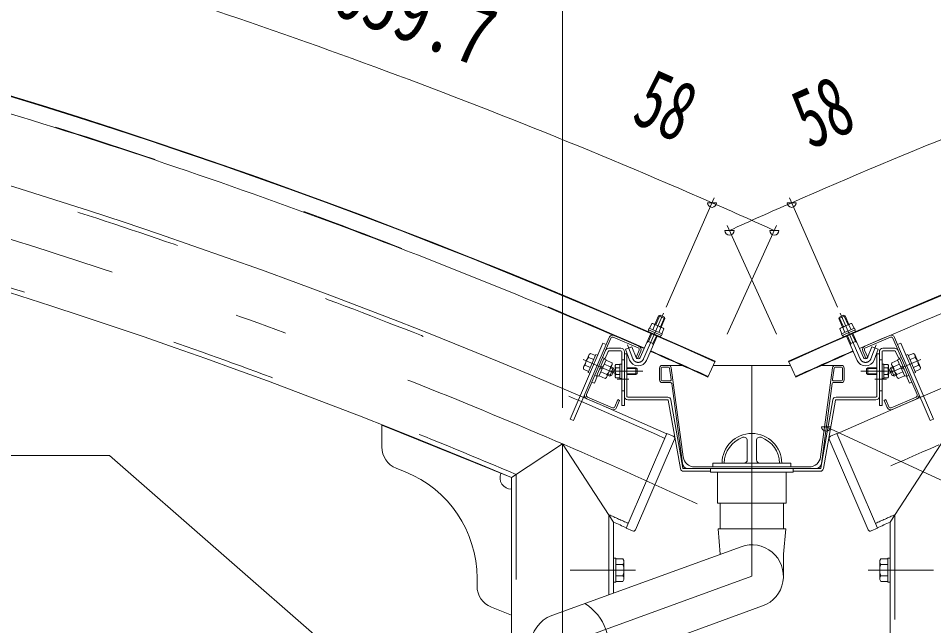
# Model space of a CAD drawing. Units: millimetres, scale not verified. Extents: x -34086 to 34091, y -14700 to 14700.
# Drawn here: x 21678 to 24470, y 8993 to 10847 of the extents above; entities that cross this region are included whole.
import ezdxf
from ezdxf.enums import TextEntityAlignment as Align

# ---------------------------------------------------------------- set-up
doc = ezdxf.new("R2010")
doc.units = ezdxf.units.MM
doc.header["$LTSCALE"] = 80
doc.linetypes.add('USER2', pattern=[10, 4, -6])
doc.linetypes.add('USER3', pattern=[24, 12, -5, 2, -5])
for name, color, linetype, lineweight in [('0-6_2-02BOLD', 7, 'Continuous', 18), ('0-7_2-12HIDDEN', 3, 'USER2', 18), ('0-8_2-22CENTER', 3, 'USER3', 18), ('0-9_2-42THIN', 4, 'Continuous', 18), ('0-A_2-52DIM', 3, 'Continuous', 18)]:
    doc.layers.add(name, color=color, linetype=linetype, lineweight=lineweight)
doc.styles.add('ＭＳ ゴシック', font='')
doc.styles.get('ＭＳ ゴシック').set_extended_font_data('MS Gothic')

msp = doc.modelspace()

# ---------------------------------------------------------------- linework, layer by layer
at = {"layer": '0-6_2-02BOLD'}
for p, q in [((23613.81, 9915.36), (23645.21, 9901.58)), ((23619.89, 9912.69), (23631.35, 9938.81)), ((23650.58, 9930.37), (23631.35, 9938.81)), ((24180.91, 9930.37), (24200.14, 9938.81)), ((24217.69, 9915.36), (24186.28, 9901.58)), ((24211.6, 9912.69), (24200.14, 9938.81)), ((23575.43, 9811.32), (23607.8, 9885.12)), ((23602.45, 9901.23), (23642.51, 9883.65)), ((23619.55, 9910.91), (23613.23, 9896.5)), ((23638.05, 9902.79), (23631.73, 9888.38)), ((23647.31, 9898.73), (23640.99, 9884.33)), ((23645.21, 9901.58), (23647.31, 9898.73)), ((24186.28, 9901.58), (24184.19, 9898.73)), ((24184.19, 9898.73), (24190.51, 9884.33)), ((24231.16, 9896.42), (24191.09, 9878.85)), ((24193.45, 9902.79), (24199.77, 9888.38)), ((24231.88, 9890.62), (24194.87, 9874.39)), ((24211.95, 9910.91), (24218.27, 9896.5)), ((24256.07, 9811.32), (24223.69, 9885.12)), ((24229.05, 9901.23), (24231.16, 9896.42)), ((24229.63, 9895.75), (24231.88, 9890.62)), ((23480.58, 9872.82), (23371.52, 9619.51)), ((23485.73, 9870.61), (23411.54, 9698.3)), ((23493.09, 9873.54), (23568.95, 9840.88)), ((23495.3, 9878.68), (23571.17, 9846.02)), ((23594.66, 9802.89), (23627.03, 9876.68)), ((23597.44, 9861.49), (23616.67, 9853.05)), ((23638.87, 9879.52), (23636.63, 9874.39)), ((23642.51, 9883.65), (23640.4, 9878.85)), ((24192.62, 9879.52), (24194.87, 9874.39)), ((24236.83, 9802.89), (24204.47, 9876.68)), ((24234.06, 9861.49), (24214.83, 9853.05)), ((24336.2, 9878.68), (24260.33, 9846.02)), ((24338.41, 9873.54), (24262.55, 9840.88)), ((24345.78, 9870.61), (24419.96, 9698.3)), ((24350.92, 9872.82), (24459.98, 9619.51)), ((23477.14, 9830.32), (23466.82, 9806.35)), ((23479.39, 9839.85), (23516.24, 9839.85)), ((23479.39, 9831.8), (23516.24, 9831.8)), ((23518.69, 9829.35), (23518.69, 9664.85)), ((23526.74, 9664.85), (23526.74, 9829.35)), ((23542.94, 9803.95), (23530.21, 9836.56)), ((23577.03, 9831.3), (23567.61, 9809.44)), ((24254.47, 9831.3), (24263.89, 9809.44)), ((24259.62, 9833.52), (24269.03, 9811.66)), ((24288.56, 9803.95), (24301.29, 9836.56)), ((24304.75, 9664.85), (24304.75, 9829.35)), ((24312.8, 9829.35), (24312.8, 9664.85)), ((24352.1, 9839.85), (24315.25, 9839.85)), ((24352.1, 9831.8), (24315.25, 9831.8)), ((24354.35, 9830.32), (24364.67, 9806.35)), ((24360.33, 9850.97), (24370.62, 9855.4)), ((24370.62, 9855.4), (24470.27, 9623.93)), ((23439.83, 9820.64), (23416.29, 9765.99)), ((23417.81, 9812.03), (23433.25, 9805.38)), ((23419.1, 9821.18), (23423.01, 9824.09)), ((23423.01, 9824.09), (23438.45, 9817.45)), ((23439.83, 9820.64), (23444.97, 9818.43)), ((23465.54, 9809.57), (23442.01, 9754.92)), ((23465.54, 9809.57), (23460.4, 9811.78)), ((23534.79, 9822.35), (23526.74, 9822.35)), ((23534.79, 9692.97), (23534.79, 9822.35)), ((24269.03, 9811.66), (24263.89, 9809.44)), ((24296.7, 9692.97), (24296.7, 9822.35)), ((24296.7, 9822.35), (24304.75, 9822.35)), ((24342.25, 9795.57), (24360.9, 9803.6)), ((24365.96, 9809.57), (24371.1, 9811.78)), ((24365.96, 9809.57), (24389.49, 9754.92)), ((24391.67, 9820.64), (24386.53, 9818.43)), ((24391.67, 9820.64), (24415.2, 9765.99)), ((24408.49, 9824.09), (24393.05, 9817.45)), ((24413.69, 9812.03), (24398.25, 9805.38)), ((24412.4, 9821.18), (24408.49, 9824.09)), ((23407.42, 9787.9), (23422.86, 9781.25)), ((23460.21, 9779.47), (23451.01, 9775.81)), ((23453.78, 9782.24), (23462.97, 9785.91)), ((23484.06, 9783.5), (23465.4, 9791.54)), ((23489.82, 9790.73), (23472.39, 9750.23)), ((23493.07, 9780.57), (23486.64, 9783.34)), ((23488.89, 9757.6), (23495.81, 9773.67)), ((23493.07, 9780.57), (23495.81, 9773.67)), ((23499.09, 9787), (23500.86, 9790.05)), ((23500.86, 9790.05), (23513.09, 9790.05)), ((23500.86, 9779.95), (23513.09, 9779.95)), ((23513.09, 9791.72), (23513.09, 9747.97)), ((23513.09, 9791.72), (23518.69, 9791.72)), ((23562.09, 9780.35), (23534.79, 9780.35)), ((23562.09, 9780.34), (23565.59, 9776.85)), ((23562.09, 9780.34), (23562.09, 9759.35)), ((23565.59, 9762.85), (23565.59, 9776.85)), ((23633.99, 9743.72), (23633.99, 9778.72)), ((23639.24, 9743.72), (23639.24, 9778.72)), ((23703.13, 9787.47), (23642.74, 9787.47)), ((23661.34, 9782.22), (23642.74, 9782.22)), ((23669.48, 9744.19), (23664.8, 9779.19)), ((23706.29, 9508.09), (23670.01, 9779.88)), ((23803.52, 9799.92), (23781.89, 9752.09)), ((23797.89, 9787.47), (24033.61, 9787.47)), ((24027.98, 9799.92), (24049.61, 9752.09)), ((24125.2, 9508.09), (24161.48, 9779.88)), ((24128.36, 9787.47), (24188.74, 9787.47)), ((24162.01, 9744.19), (24166.68, 9779.19)), ((24170.16, 9782.22), (24188.74, 9782.22)), ((24192.24, 9743.72), (24192.24, 9778.72)), ((24197.49, 9743.72), (24197.49, 9778.72)), ((24269.4, 9780.34), (24265.9, 9776.85)), ((24265.9, 9762.85), (24265.9, 9776.85)), ((24269.4, 9780.35), (24296.7, 9780.35)), ((24269.4, 9780.34), (24269.4, 9759.35)), ((24318.4, 9791.72), (24312.8, 9791.72)), ((24330.63, 9779.95), (24318.4, 9779.95)), ((24332.4, 9787), (24332.4, 9752.7)), ((24338.43, 9780.57), (24335.68, 9773.67)), ((24342.61, 9757.6), (24335.68, 9773.67)), ((24338.43, 9780.57), (24344.86, 9783.34)), ((24341.68, 9790.73), (24342.25, 9795.57)), ((24347.44, 9783.5), (24366.09, 9791.54)), ((24377.72, 9782.24), (24368.52, 9785.91)), ((24371.29, 9779.47), (24380.49, 9775.81)), ((24424.07, 9787.9), (24408.63, 9781.25)), ((23416.29, 9765.99), (23421.44, 9763.78)), ((23445.23, 9756.2), (23435.27, 9733.05)), ((23442.01, 9754.92), (23436.87, 9757.13)), ((23442.98, 9757.17), (23449.41, 9754.4)), ((23473.67, 9759.38), (23455.01, 9767.41)), ((23488.89, 9757.6), (23482, 9754.85)), ((23500.86, 9759.74), (23513.09, 9759.74)), ((23513.09, 9747.97), (23518.69, 9747.97)), ((24330.63, 9759.74), (24318.4, 9759.74)), ((24330.63, 9749.64), (24318.4, 9749.64)), ((24332.4, 9752.7), (24330.63, 9749.64)), ((24342.61, 9757.6), (24349.5, 9754.85)), ((24357.83, 9759.38), (24376.48, 9767.41)), ((24388.52, 9757.17), (24382.09, 9754.4)), ((24386.26, 9756.2), (24396.22, 9733.05)), ((24389.49, 9754.92), (24394.63, 9757.13)), ((24415.2, 9765.99), (24410.06, 9763.78)), ((23427.87, 9736.24), (23435.27, 9733.05)), ((23666.01, 9740.22), (23642.74, 9740.22)), ((23642.74, 9734.97), (23667.64, 9734.97)), ((23703.72, 9487.66), (23671.11, 9731.93)), ((24127.77, 9487.66), (24160.38, 9731.93)), ((24188.74, 9734.97), (24163.85, 9734.97)), ((24165.48, 9740.22), (24188.74, 9740.22)), ((24403.61, 9736.24), (24396.22, 9733.05)), ((23414.47, 9690.95), (23490.34, 9658.28)), ((23537.24, 9690.52), (23659.07, 9690.52)), ((24294.25, 9690.52), (24172.41, 9690.52)), ((24417.03, 9690.95), (24341.16, 9658.28)), ((23412.25, 9685.8), (23488.12, 9653.14)), ((23507.11, 9683.07), (23497.7, 9661.21)), ((23512.25, 9680.85), (23502.84, 9658.99)), ((23507.11, 9683.07), (23512.25, 9680.85)), ((23526.74, 9664.85), (23518.69, 9664.85)), ((23537.24, 9682.47), (23659.07, 9682.47)), ((23697.56, 9472.52), (23660.8, 9681.03)), ((23668.72, 9682.42), (23705.49, 9473.92)), ((24162.76, 9682.42), (24126, 9473.92)), ((24133.93, 9472.52), (24170.69, 9681.03)), ((24294.25, 9682.47), (24172.41, 9682.47)), ((24304.75, 9664.85), (24312.8, 9664.85)), ((24324.39, 9683.07), (24319.25, 9680.85)), ((24319.25, 9680.85), (24328.66, 9658.99)), ((24324.39, 9683.07), (24333.8, 9661.21)), ((24419.25, 9685.8), (24343.38, 9653.14)), ((24470.27, 9623.93), (24459.98, 9619.51)), ((22787.11, 9604.7), (23182.32, 9444.93)), ((22787.11, 9604.7), (22787.11, 9538.65)), ((23656.82, 9579.82), (23532.28, 9290.48)), ((23656.82, 9579.82), (23676.11, 9571.52)), ((24174.68, 9579.82), (24155.39, 9571.52)), ((24174.68, 9579.82), (24299.21, 9290.48)), ((23679.77, 9562.32), (23560.77, 9285.84)), ((23901.75, 9499.42), (23901.75, 9558.21)), ((23929.75, 9499.42), (23929.75, 9558.21)), ((24151.73, 9562.32), (24270.72, 9285.84)), ((23338.25, 9547.9), (23182.32, 9444.93)), ((23494.17, 9309.27), (23338.25, 9547.9)), ((24337.33, 9309.27), (24493.25, 9547.9)), ((22830.88, 9473.76), (22858.5, 9462.59)), ((23707.21, 9472.47), (24124.28, 9472.47)), ((23740.98, 9477.72), (24090.51, 9477.72)), ((23789.74, 9472.47), (23789.74, 9461.97)), ((23796.75, 9488.92), (23796.75, 9478.42)), ((24041.74, 9472.47), (24041.74, 9461.97)), ((23182.32, 9444.93), (23182.32, 8553.9)), ((23707.21, 9464.42), (23789.74, 9464.42)), ((23789.74, 9461.97), (24041.74, 9461.97)), ((23810.75, 9461.97), (23810.75, 9367.47)), ((24020.75, 9461.97), (24020.75, 9367.47)), ((24041.74, 9464.42), (24124.28, 9464.42)), ((23810.75, 9367.47), (24020.75, 9367.47)), ((23819.48, 9367.47), (23819.48, 9288.31)), ((24012, 9367.47), (24012, 9288.31)), ((23494.17, 9309.27), (23494.17, 9092.88)), ((24337.33, 9309.27), (24337.33, 7878.4)), ((23532.28, 9290.48), (23551.58, 9282.18)), ((23812.49, 9288.31), (24018.99, 9288.31)), ((23812.49, 9288.31), (23819.5, 9211.31)), ((24299.21, 9290.48), (24279.92, 9282.18)), ((23305.33, 9024.14), (23882.83, 9234.36)), ((23501.17, 9199.65), (23494.17, 9199.65)), ((23501.17, 9199.65), (23501.17, 9126.15)), ((23522.51, 9197.26), (23501.17, 9197.26)), ((23525.67, 9191.78), (23522.51, 9197.26)), ((24305.83, 9191.78), (24308.99, 9197.26)), ((24305.83, 9191.78), (24305.83, 9134.03)), ((24308.99, 9197.26), (24330.32, 9197.26)), ((24330.32, 9199.65), (24337.33, 9199.65)), ((23522.51, 9180.08), (23501.17, 9180.08)), ((24308.99, 9180.08), (24330.32, 9180.08)), ((23077.32, 9138.1), (23077.32, 9114.58)), ((23522.51, 9145.72), (23501.17, 9145.72)), ((24305.83, 9134.03), (24308.99, 9128.55)), ((24308.99, 9145.72), (24330.32, 9145.72)), ((23501.17, 9126.15), (23494.17, 9126.15)), ((24308.99, 9128.55), (24330.32, 9128.55)), ((23121.09, 9049.69), (23182.32, 9024.93)), ((23434.48, 8866.34), (23948.68, 9053.47))]:
    msp.add_line(p, q, dxfattribs=at)
for points in [[(23613.81, 9915.36), (23610.3, 9914.97), (23603.97, 9900.56)], [(23639.13, 9904.25), (23650.58, 9930.37), (23648.79, 9934.98), (23635.96, 9940.61), (23631.35, 9938.81)], [(24192.37, 9904.25), (24180.91, 9930.37), (24182.71, 9934.98), (24195.53, 9940.61), (24200.14, 9938.81)], [(24217.69, 9915.36), (24221.2, 9914.97), (24227.52, 9900.56)], [(23601.86, 9895.75), (23599.62, 9890.62), (23636.63, 9874.39)], [(23602.45, 9901.23), (23600.34, 9896.42), (23640.4, 9878.85)], [(24229.05, 9901.23), (24188.99, 9883.65), (24191.09, 9878.85)], [(23471.17, 9850.97), (23460.88, 9855.4), (23361.23, 9623.93), (23371.52, 9619.51)], [(23562.49, 9811.59), (23549.78, 9844.19), (23530.21, 9836.56)], [(23571.88, 9833.52), (23562.47, 9811.66), (23567.61, 9809.44)], [(24269, 9811.59), (24281.72, 9844.19), (24301.29, 9836.56)], [(23419.1, 9821.18), (23401.66, 9780.67), (23402.23, 9775.84), (23417.67, 9769.18)], [(23464.57, 9807.32), (23471, 9804.55), (23449.41, 9754.4)], [(23489.82, 9790.73), (23489.25, 9795.57), (23470.6, 9803.6)], [(24366.93, 9807.32), (24360.49, 9804.55), (24382.09, 9754.4)], [(24412.4, 9821.18), (24429.84, 9780.67), (24429.27, 9775.84), (24413.83, 9769.18)], [(23493.07, 9780.57), (23482, 9754.85), (23475.57, 9757.62)], [(23499.09, 9787), (23499.09, 9752.7), (23500.86, 9749.64), (23513.09, 9749.64)], [(24318.4, 9791.72), (24318.4, 9747.97), (24312.8, 9747.97)], [(24332.4, 9787), (24330.63, 9790.05), (24318.4, 9790.05)], [(24338.43, 9780.57), (24349.5, 9754.85), (24355.93, 9757.62)], [(24341.68, 9790.73), (24359.11, 9750.23), (24363.02, 9747.31), (24381.68, 9755.34)], [(23472.39, 9750.23), (23468.48, 9747.31), (23449.82, 9755.34)], [(23565.59, 9762.85), (23562.09, 9759.35), (23534.79, 9759.35)], [(24265.9, 9762.85), (24269.4, 9759.35), (24296.7, 9759.35)], [(23796.75, 9488.92), (24034.75, 9488.92), (24034.75, 9478.42)], [(24012, 9143.91), (24012, 9211.34), (24018.99, 9288.31)], [(23525.67, 9191.78), (23525.67, 9134.03), (23522.51, 9128.55), (23501.17, 9128.55)], [(24330.32, 9199.65), (24330.32, 9126.15), (24337.33, 9126.15)]]:
    msp.add_lwpolyline(points, dxfattribs=at)
for centre, radius, start, end in [((16419.94, -6526.52), 17916.67, 65.66528, 89.30167), ((16419.94, -6526.52), 17918.42, 65.66528, 89.30167), ((31411.55, -6526.52), 17918.42, 90.69833, 114.33472), ((31411.55, -6526.52), 17916.67, 90.69833, 114.33472), ((16419.94, -6526.52), 17655.92, 65.80466, 88.854), ((31411.55, -6526.52), 17655.92, 91.146, 114.19534), ((16419.94, -6526.52), 17344.08, 67.05199, 88.16655), ((16419.94, -6526.52), 17865.92, 66.34795, 73.66327), ((31411.55, -6526.52), 17865.92, 106.33673, 113.65205), ((23612.37, 9907.13), 8.11, 27.78282, 66.31427), ((24219.12, 9907.13), 8.11, 113.68573, 152.21718), ((23617.54, 9881.19), 29.79, 46.48515, 86.1456), ((23640.13, 9894.96), 8.11, 66.31427, 104.8605), ((24191.36, 9894.96), 8.11, 75.1395, 113.68573), ((24213.95, 9881.19), 29.79, 93.8544, 133.51485), ((23490.87, 9868.4), 11.2, 66.70598, 156.70598), ((23490.87, 9868.4), 5.6, 66.70598, 156.70598), ((24340.63, 9868.4), 11.2, 23.29402, 113.29402), ((24340.63, 9868.4), 5.6, 23.29402, 113.29402), ((23479.39, 9829.35), 10.5, 90, 156.70663), ((23479.39, 9829.35), 2.45, 90, 156.7186), ((23516.24, 9829.35), 10.5, 0, 90), ((23516.24, 9829.35), 2.45, 0, 90), ((23566.74, 9835.73), 5.6, 336.70598, 66.70598), ((23566.74, 9835.73), 11.2, 336.70598, 66.70598), ((16419.94, -6526.52), 17865.92, 65.66528, 66.28061), ((31411.55, -6526.52), 17865.92, 113.71939, 114.33472), ((24264.76, 9835.73), 11.2, 113.29402, 203.29402), ((24264.76, 9835.73), 5.6, 113.29402, 203.29402), ((24315.25, 9829.35), 10.5, 90, 180), ((24315.25, 9829.35), 2.45, 90, 180), ((24352.1, 9829.35), 10.5, 23.29337, 90), ((24352.1, 9829.35), 2.45, 23.2814, 90), ((23444, 9786.45), 36.61, 135.68057, 177.73138), ((23427.42, 9815.04), 10.07, 156.70598, 197.4328), ((23569.02, 9814.13), 28, 201.31427, 336.34033), ((23569.02, 9814.13), 7, 201.31427, 336.36641), ((24262.48, 9814.13), 28, 203.65967, 338.68573), ((24262.48, 9814.13), 7, 203.63359, 338.68573), ((24404.08, 9815.04), 10.07, 342.5672, 23.29402), ((24387.49, 9786.45), 36.61, 2.26862, 44.31943), ((23411.83, 9778.85), 10.07, 115.97916, 156.70598), ((23447.48, 9784.96), 36.61, 315.68057, 357.73138), ((23479.65, 9792.55), 10.07, 295.97916, 336.70598), ((23528.87, 9769.85), 29.79, 160.16866, 199.8291), ((23507.2, 9785), 8.11, 180, 218.53142), ((23642.74, 9778.72), 8.75, 90, 180), ((23642.74, 9778.72), 3.5, 90, 180), ((23661.34, 9778.72), 8.75, 7.60199, 90), ((23661.34, 9778.72), 3.5, 7.60419, 90), ((24170.16, 9778.72), 8.75, 90, 172.39799), ((24170.16, 9778.72), 3.5, 90, 172.39578), ((24188.74, 9778.72), 8.75, 0, 90), ((24188.74, 9778.72), 3.5, 0, 90), ((24324.29, 9785), 8.11, 321.46858, 0), ((24302.61, 9769.85), 29.79, 340.1709, 19.83134), ((24351.85, 9792.55), 10.07, 203.29402, 244.02084), ((24384.02, 9784.96), 36.61, 182.26862, 224.31943), ((24419.67, 9778.85), 10.07, 23.29402, 64.02084), ((23464.07, 9756.36), 10.07, 336.70598, 17.4328), ((23507.19, 9754.69), 8.11, 141.45375, 180), ((24324.29, 9754.69), 8.11, 0, 38.54625), ((24367.43, 9756.36), 10.07, 162.5672, 203.29402), ((23642.74, 9743.72), 8.75, 180, 270), ((23642.74, 9743.72), 3.5, 180, 270), ((23666.01, 9743.72), 3.5, 270, 7.60158), ((23667.64, 9731.47), 3.5, 7.60419, 90), ((24163.85, 9731.47), 3.5, 90, 172.39578), ((24165.48, 9743.72), 3.5, 172.39841, 270), ((24188.74, 9743.72), 3.5, 270, 0), ((24188.74, 9743.72), 8.75, 270, 0), ((23416.68, 9696.09), 11.2, 156.70598, 246.70598), ((23416.68, 9696.09), 5.6, 156.70598, 246.70598), ((23537.24, 9692.97), 10.5, 180, 270), ((23537.24, 9692.97), 2.45, 180, 270), ((23659.07, 9680.72), 9.8, 10.00009, 90), ((24172.42, 9680.72), 9.8, 90, 169.99988), ((24294.25, 9692.97), 2.45, 270, 0), ((24294.25, 9692.97), 10.5, 270, 0), ((24414.82, 9696.09), 5.6, 293.29402, 23.29402), ((24414.82, 9696.09), 11.2, 293.29402, 23.29402), ((23659.07, 9680.72), 1.75, 10.00024, 90), ((24172.42, 9680.72), 1.75, 90, 169.99973), ((23492.55, 9663.42), 11.2, 246.70598, 336.70598), ((23492.55, 9663.42), 5.6, 246.70598, 336.70598), ((24338.95, 9663.42), 11.2, 203.29402, 293.29402), ((24338.95, 9663.42), 5.6, 203.29402, 293.29402), ((23915.74, 9488.92), 91, 0, 180), ((23673.34, 9565.09), 7, 336.71333, 66.71333), ((23915.74, 9488.92), 84, 109.47118, 180), ((23891.25, 9558.21), 10.5, 0, 109.47488), ((23940.25, 9558.21), 10.5, 70.52512, 180), ((23915.74, 9488.92), 84, 0, 70.52882), ((24158.16, 9565.09), 7, 113.28667, 203.28667), ((22857.11, 9538.65), 70, 180, 247.98738), ((23740.98, 9512.72), 35, 187.60286, 270), ((23891.25, 9499.42), 10.5, 270, 0), ((23940.25, 9499.42), 10.5, 180, 270), ((24090.51, 9512.72), 35, 270, 352.39711), ((23707.21, 9474.22), 9.8, 189.99997, 270), ((23721.06, 9489.97), 17.5, 187.60313, 270), ((23707.21, 9474.22), 1.75, 190.00024, 270), ((24110.43, 9489.97), 17.5, 270, 352.39684), ((24124.28, 9474.22), 1.75, 270, 349.99973), ((24124.28, 9474.22), 9.8, 270, 350.00005), ((22727.32, 9138.1), 350, 0, 67.98738), ((23182.32, 9444.93), 35, 157.98738, 270), ((16419.94, -6526.52), 17344.08, 65.78831, 65.92853), ((31411.55, -6526.52), 17344.08, 114.07147, 114.21169), ((23554.34, 9288.61), 7, 246.71333, 336.71333), ((24277.16, 9288.61), 7, 203.28667, 293.28667), ((23915.75, 9143.91), 96.25, 289.99896, 110.00061), ((23512.42, 9188.67), 13.24, 319.57169, 0), ((24319.07, 9188.67), 13.24, 180, 220.42831), ((23477.45, 9162.9), 48.23, 339.1357, 20.8643), ((24354.06, 9162.9), 48.23, 159.1357, 200.8643), ((23512.43, 9137.13), 13.24, 0, 40.43115), ((24319.07, 9137.13), 13.24, 139.56885, 180), ((23147.32, 9114.58), 70, 180, 247.98738), ((23324.95, 8928.88), 154.95, 341.60916, 58.39587), ((23338.25, 8933.7), 96.25, 110.0018, 180)]:
    msp.add_arc(centre, radius, start, end, dxfattribs=at)
at = {"layer": '0-7_2-12HIDDEN'}
for p, q in [((23526.74, 9804.85), (23518.69, 9804.85)), ((24304.75, 9804.85), (24312.8, 9804.85)), ((23526.74, 9710.35), (23518.69, 9710.35)), ((24304.75, 9710.35), (24312.8, 9710.35)), ((23197.02, 9454.66), (23197.02, 8553.9)), ((23479.47, 9331.92), (23479.47, 9087.53)), ((24352.03, 9331.92), (24352.03, 7878.4))]:
    msp.add_line(p, q, dxfattribs=at)
for centre, radius, start, end in [((16419.94, -6526.52), 17641.22, 65.80389, 88.854), ((31411.55, -6526.52), 17641.22, 91.146, 114.19611), ((16419.94, -6526.52), 17358.77, 67.01984, 88.21622), ((16419.94, -6526.52), 17867.67, 66.34795, 73.66328), ((31411.55, -6526.52), 17867.67, 106.33672, 113.65205), ((16419.94, -6526.52), 17867.67, 65.66528, 66.28061), ((31411.55, -6526.52), 17867.67, 113.71939, 114.33472), ((16419.94, -6526.52), 17358.77, 65.78909, 66.00333), ((31411.55, -6526.52), 17358.77, 113.99666, 114.21091)]:
    msp.add_arc(centre, radius, start, end, dxfattribs=at)
at = {"layer": '0-8_2-22CENTER'}
for p, q in [((23646.24, 9946.61), (23585.04, 9807.1)), ((24185.25, 9946.61), (24246.46, 9807.1)), ((23536.17, 9850.16), (23552.71, 9807.77)), ((24295.32, 9850.16), (24278.78, 9807.77)), ((23400.73, 9805.08), (23502, 9761.48)), ((24430.76, 9805.08), (24329.5, 9761.48)), ((23915.74, 9786.67), (23915.74, 9143.91)), ((23583.09, 9769.85), (23481.59, 9769.85)), ((24248.4, 9769.85), (24349.9, 9769.85)), ((23540.74, 9745.35), (23504.69, 9745.35)), ((24290.75, 9745.35), (24326.8, 9745.35)), ((23338.25, 9547.9), (23338.25, -1827.1)), ((23560.67, 9162.9), (23361.17, 9162.9)), ((24270.83, 9162.9), (24470.33, 9162.9)), ((23338.25, 8933.7), (23915.74, 9143.91))]:
    msp.add_line(p, q, dxfattribs=at)
for centre, radius, start, end in [((16419.94, -6526.52), 17500, 65.24121, 90), ((31411.55, -6526.52), 17500, 90, 114.75879), ((23569.02, 9814.13), 17.5, 201.31427, 336.31427), ((24262.48, 9814.13), 17.5, 203.68573, 338.68573)]:
    msp.add_arc(centre, radius, start, end, dxfattribs=at)
at = {"layer": '0-9_2-42THIN'}
for p, q in [((23622.46, 9911.56), (23635.04, 9940.24)), ((23636.56, 9905.38), (23649.14, 9934.06)), ((24194.94, 9905.38), (24182.35, 9934.06)), ((24209.04, 9911.56), (24196.45, 9940.24)), ((23614.1, 9854.18), (23624.47, 9877.81)), ((24217.39, 9854.18), (24207.03, 9877.81)), ((23614.72, 9848.61), (23614.1, 9854.18)), ((24216.78, 9848.61), (24217.39, 9854.18)), ((23485.26, 9780.12), (23494.9, 9775.97)), ((23564.19, 9778.25), (23534.79, 9778.25)), ((24267.3, 9778.25), (24296.7, 9778.25)), ((24346.25, 9780.12), (24336.6, 9775.97)), ((23476.95, 9760.83), (23486.59, 9756.68)), ((23564.18, 9761.45), (23534.79, 9761.45)), ((24267.3, 9761.45), (24296.7, 9761.45)), ((24354.55, 9760.83), (24344.9, 9756.68))]:
    msp.add_line(p, q, dxfattribs=at)
for points in [[(23595.49, 9857.05), (23600, 9860.37), (23610.37, 9883.99)], [(24236.01, 9857.05), (24231.49, 9860.37), (24221.13, 9883.99)]]:
    msp.add_lwpolyline(points, dxfattribs=at)
at = {"layer": '0-A_2-52DIM'}
for p, q in [((23338.25, 9657.93), (23338.25, 12365.45)), ((23654.48, 9965.4), (23800.8, 10298.93)), ((23808.17, 10283.83), (23780.17, 10283.83)), ((24051.33, 10283.83), (24023.33, 10283.83)), ((24177.01, 9965.4), (24030.7, 10298.93)), ((23861.39, 10199.23), (23833.39, 10199.23)), ((23840.6, 10214.25), (23990.67, 9882.4)), ((23990.9, 10214.25), (23840.82, 9882.4)), ((23998.1, 10199.23), (23970.1, 10199.23)), ((24156.55, 9600.38), (24128.55, 9600.38)), ((25385.75, 9022.9), (24142.55, 9600.38)), ((19995.75, 9512.9), (21955.75, 9512.9)), ((21955.75, 9512.9), (23218.31, 8409.67))]:
    msp.add_line(p, q, dxfattribs=at)
for centre, radius, start, end in [((16419.96, -6526.48), 18356.62, 66.31429, 73.69698), ((31411.54, -6526.48), 18356.62, 106.30302, 113.68571), ((23794.17, 10283.83), 14, 180, 0), ((16418.99, -6528.68), 18359.03, 65.66539, 66.31429), ((31412.5, -6528.68), 18359.03, 113.68571, 114.33461), ((24037.33, 10283.83), 14, 180, 0), ((23847.39, 10199.23), 14, 180, 0), ((23984.1, 10199.23), 14, 180, 0), ((24142.55, 9600.38), 14, 180, 0)]:
    msp.add_arc(centre, radius, start, end, dxfattribs=at)

# ---------------------------------------------------------------- texts
at = {"layer": '0-A_2-52DIM', "color": 7, "style": 'ＭＳ ゴシック'}
for s, rotation, width, p in [('659.7', 340.006, 0.8, (22603.72, 10813.38)), ('58', 335.989, 0.65, (23520.91, 10482.18)), ('58', 24.011, 0.65, (24116.33, 10395.66))]:
    msp.add_text(s, height=182.3, rotation=rotation, dxfattribs=dict(at, width=width)).set_placement(p, align=Align.BOTTOM_LEFT)

doc.saveas('drawing.dxf')
